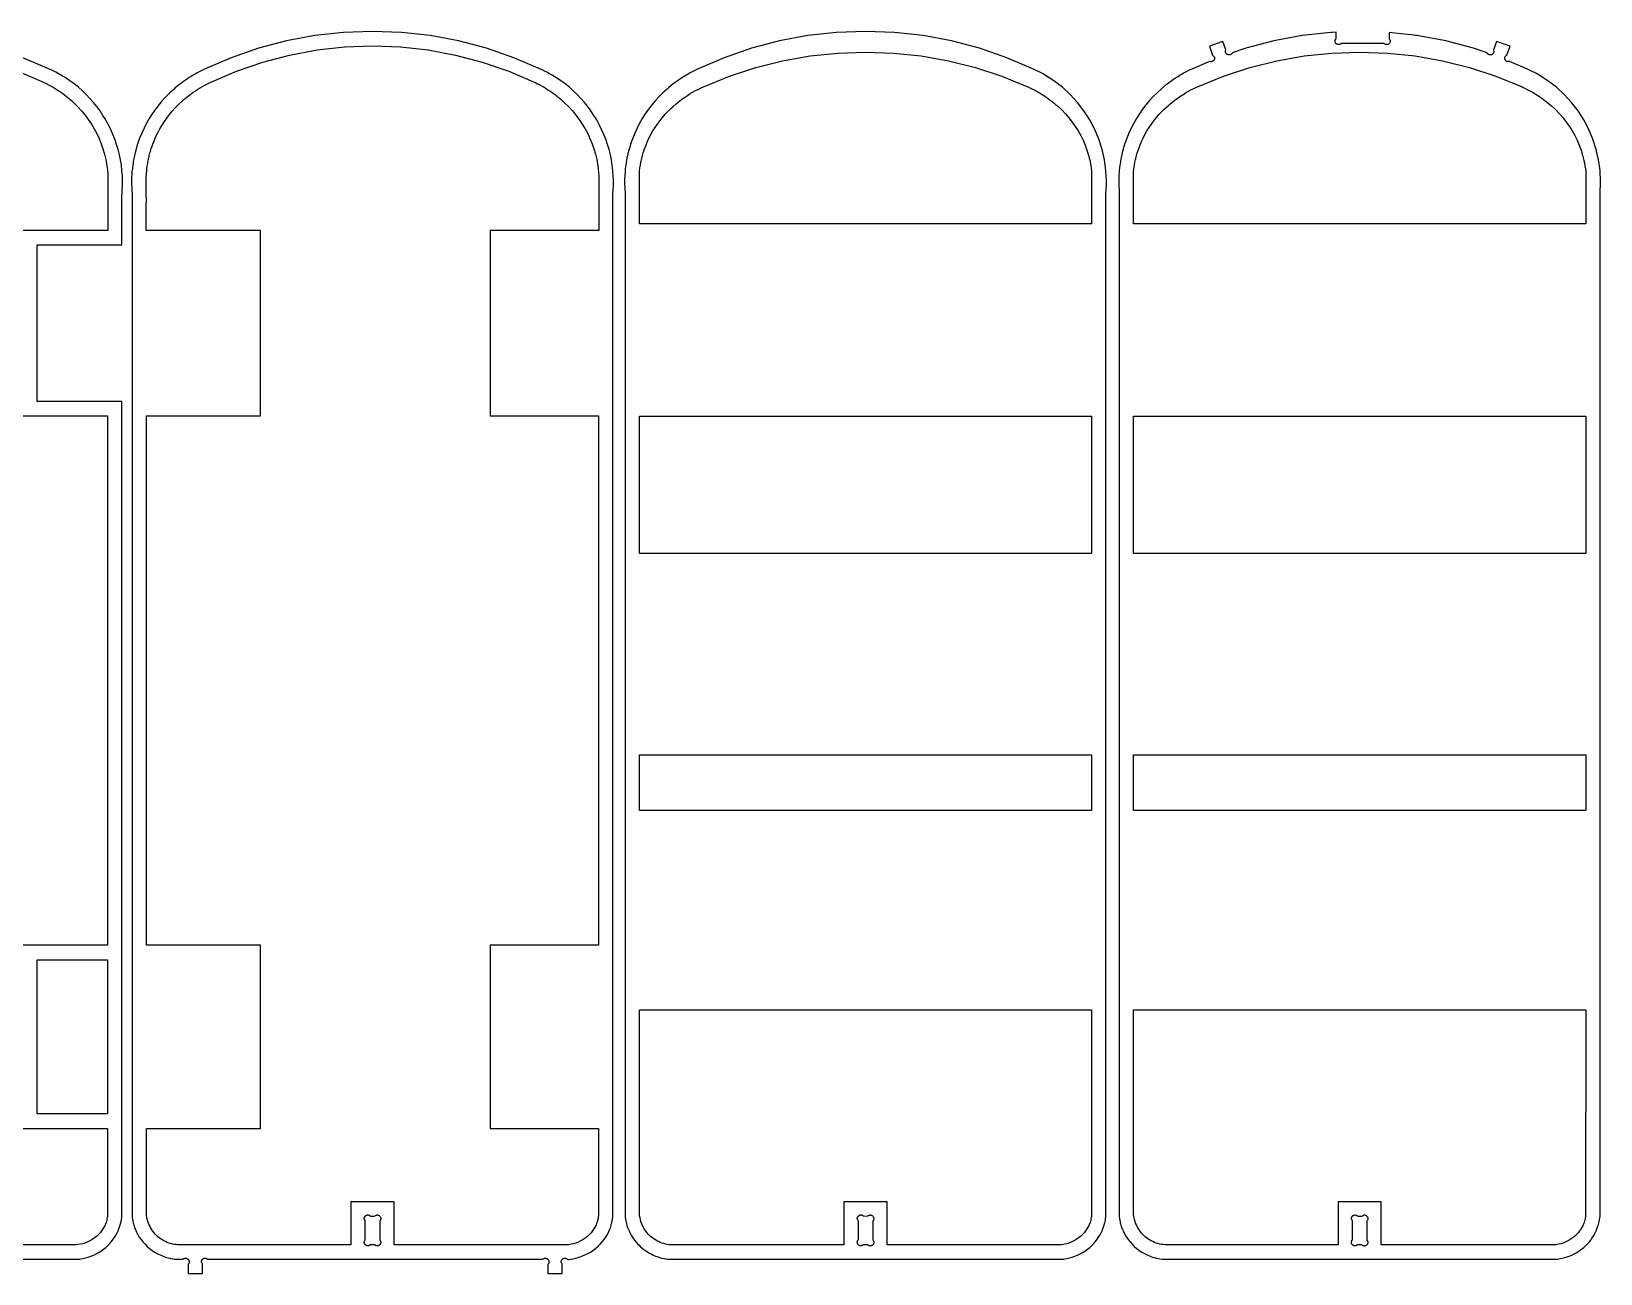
# Model space of a CAD drawing. Extents: x 104.9 to 190.6, y -82.9 to -13.6.
# Drawn here: x 162.87 to 190.06, y -58.49 to -36.96 of the extents above; entities that cross this region are included whole.
import ezdxf

# ---------------------------------------------------------------- set-up
doc = ezdxf.new("R2010")
doc.units = 0
doc.layers.add('SECTIONCUTEDGES', color=18, linetype='CONTINUOUS')

msp = doc.modelspace()

# ---------------------------------------------------------------- linework, layer by layer
at = {"layer": 'SECTIONCUTEDGES'}
for points in [[(165.585, -58.491), (165.834, -58.491), (165.834, -58.328), (165.832, -58.324), (165.826, -58.312), (165.82, -58.302), (165.818, -58.297), (165.817, -58.291), (165.816, -58.285), (165.816, -58.28), (165.816, -58.277), (165.817, -58.271), (165.819, -58.265), (165.821, -58.26), (165.824, -58.255), (165.827, -58.25), (165.831, -58.245), (165.835, -58.241), (165.839, -58.237), (165.844, -58.233), (165.849, -58.23), (165.855, -58.228), (165.86, -58.226), (165.869, -58.224), (165.878, -58.223), (165.884, -58.224), (165.891, -58.224), (165.899, -58.227), (165.904, -58.229), (165.913, -58.234), (165.922, -58.241), (165.922, -58.242), (171.732, -58.241), (171.734, -58.241), (171.754, -58.23), (171.761, -58.226), (171.763, -58.225), (171.769, -58.224), (171.776, -58.223), (171.78, -58.223), (171.785, -58.224), (171.789, -58.225), (171.794, -58.226), (171.798, -58.227), (171.802, -58.229), (171.806, -58.231), (171.81, -58.234), (171.814, -58.236), (171.817, -58.239), (171.821, -58.243), (171.824, -58.246), (171.828, -58.252), (171.83, -58.255), (171.833, -58.262), (171.835, -58.268), (171.837, -58.275), (171.838, -58.278), (171.838, -58.285), (171.838, -58.292), (171.837, -58.298), (171.836, -58.302), (171.834, -58.308), (171.831, -58.314), (171.828, -58.32), (171.826, -58.323), (171.823, -58.327), (171.821, -58.327), (171.82, -58.33), (171.82, -58.491), (172.069, -58.491), (172.069, -58.329), (172.068, -58.327), (172.057, -58.306), (172.054, -58.3), (172.052, -58.294), (172.051, -58.288), (172.051, -58.281), (172.051, -58.277), (172.052, -58.272), (172.054, -58.268), (172.055, -58.264), (172.057, -58.259), (172.059, -58.255), (172.061, -58.251), (172.064, -58.248), (172.067, -58.244), (172.07, -58.241), (172.074, -58.238), (172.08, -58.233), (172.085, -58.23), (172.094, -58.227), (172.103, -58.224), (172.106, -58.224), (172.116, -58.223), (172.125, -58.224), (172.128, -58.225), (172.137, -58.228), (172.145, -58.232), (172.156, -58.239), (172.16, -58.241), (172.168, -58.244), (172.175, -58.244), (172.212, -58.24), (172.249, -58.234), (172.3, -58.223), (172.345, -58.211), (172.38, -58.2), (172.408, -58.19), (172.462, -58.168), (172.51, -58.144), (172.557, -58.118), (172.601, -58.088), (172.644, -58.056), (172.685, -58.021), (172.723, -57.983), (172.759, -57.943), (172.792, -57.901), (172.822, -57.857), (172.85, -57.811), (172.868, -57.777), (172.884, -57.742), (172.893, -57.719), (172.902, -57.696), (172.91, -57.672), (172.918, -57.649), (172.924, -57.625), (172.927, -57.613), (172.936, -57.573), (172.939, -57.552), (172.946, -57.502), (172.947, -57.49), (172.947, -39.77), (172.948, -39.733), (172.949, -39.715), (172.955, -39.622), (172.956, -39.604), (172.956, -39.557), (172.953, -39.464), (172.946, -39.372), (172.935, -39.28), (172.921, -39.188), (172.902, -39.098), (172.879, -39.008), (172.853, -38.919), (172.823, -38.831), (172.789, -38.745), (172.751, -38.66), (172.71, -38.577), (172.665, -38.496), (172.617, -38.417), (172.565, -38.34), (172.51, -38.265), (172.452, -38.193), (172.391, -38.123), (172.327, -38.056), (172.26, -37.992), (172.191, -37.93), (172.118, -37.872), (172.044, -37.817), (171.967, -37.765), (171.938, -37.747), (171.893, -37.72), (171.848, -37.694), (171.8, -37.669), (171.77, -37.653), (171.73, -37.634), (171.691, -37.615), (171.23, -37.417), (170.756, -37.254), (170.271, -37.126), (169.779, -37.034), (169.281, -36.979), (168.78, -36.961), (168.279, -36.979), (167.781, -37.034), (167.288, -37.126), (166.804, -37.254), (166.33, -37.417), (165.869, -37.615), (165.847, -37.625), (165.775, -37.662), (165.74, -37.681), (165.705, -37.7), (165.671, -37.72), (165.637, -37.741), (165.604, -37.762), (165.571, -37.784), (165.538, -37.806), (165.506, -37.829), (165.474, -37.852), (165.442, -37.876), (165.411, -37.901), (165.362, -37.941), (165.34, -37.96), (165.269, -38.024), (165.201, -38.091), (165.137, -38.161), (165.075, -38.234), (165.017, -38.31), (164.963, -38.388), (164.911, -38.469), (164.864, -38.551), (164.82, -38.636), (164.78, -38.723), (164.744, -38.811), (164.708, -38.916), (164.696, -38.952), (164.681, -39.004), (164.666, -39.064), (164.655, -39.109), (164.642, -39.17), (164.634, -39.214), (164.631, -39.236), (164.624, -39.281), (164.618, -39.325), (164.613, -39.37), (164.611, -39.392), (164.608, -39.437), (164.605, -39.495), (164.604, -39.553), (164.604, -39.576), (164.605, -39.627), (164.607, -39.661), (164.61, -39.711), (164.613, -39.762), (164.613, -39.779), (164.613, -57.495), (164.614, -57.503), (164.616, -57.523), (164.619, -57.545), (164.623, -57.566), (164.627, -57.587), (164.631, -57.608), (164.636, -57.628), (164.642, -57.649), (164.648, -57.669), (164.655, -57.689), (164.662, -57.709), (164.67, -57.728), (164.678, -57.748), (164.687, -57.767), (164.698, -57.788), (164.71, -57.811), (164.737, -57.857), (164.768, -57.901), (164.801, -57.943), (164.837, -57.983), (164.875, -58.021), (164.916, -58.056), (164.958, -58.088), (165.003, -58.118), (165.049, -58.144), (165.097, -58.168), (165.15, -58.19), (165.179, -58.2), (165.207, -58.209), (165.239, -58.218), (165.271, -58.226), (165.281, -58.227), (165.318, -58.234), (165.347, -58.238), (165.381, -58.241), (165.423, -58.243), (165.433, -58.243), (165.46, -58.243), (165.487, -58.241), (165.496, -58.239), (165.502, -58.236), (165.513, -58.23), (165.519, -58.227), (165.526, -58.225), (165.532, -58.224), (165.539, -58.223), (165.545, -58.224), (165.551, -58.224), (165.558, -58.226), (165.564, -58.228), (165.57, -58.231), (165.575, -58.234), (165.58, -58.238), (165.585, -58.242), (165.589, -58.247), (165.593, -58.252), (165.596, -58.258), (165.599, -58.264), (165.601, -58.27), (165.602, -58.276), (165.603, -58.283), (165.603, -58.289), (165.602, -58.295), (165.601, -58.302), (165.599, -58.308), (165.596, -58.314), (165.59, -58.324), (165.585, -58.329), (165.585, -58.33)], [(173.758, -58.211), (173.772, -58.215), (173.801, -58.222), (173.83, -58.228), (173.86, -58.233), (173.874, -58.236), (173.904, -58.239), (173.933, -58.242), (180.715, -58.242), (180.759, -58.238), (180.809, -58.23), (180.858, -58.22), (180.906, -58.207), (180.954, -58.191), (181, -58.172), (181.045, -58.15), (181.089, -58.126), (181.131, -58.099), (181.171, -58.069), (181.21, -58.038), (181.247, -58.003), (181.281, -57.967), (181.305, -57.939), (181.328, -57.91), (181.35, -57.879), (181.37, -57.848), (181.389, -57.816), (181.407, -57.783), (181.423, -57.749), (181.437, -57.715), (181.45, -57.68), (181.461, -57.645), (181.471, -57.609), (181.481, -57.563), (181.485, -57.543), (181.49, -57.511), (181.491, -57.497), (181.492, -57.489), (181.492, -39.771), (181.492, -39.753), (181.494, -39.708), (181.499, -39.637), (181.501, -39.584), (181.501, -39.557), (181.491, -39.372), (181.466, -39.188), (181.424, -39.008), (181.368, -38.831), (181.296, -38.66), (181.21, -38.496), (181.11, -38.34), (180.997, -38.193), (180.872, -38.056), (180.736, -37.93), (180.589, -37.817), (180.426, -37.712), (180.401, -37.698), (180.354, -37.673), (180.27, -37.631), (180.236, -37.615), (179.775, -37.417), (179.301, -37.254), (178.816, -37.126), (178.324, -37.034), (177.826, -36.979), (177.325, -36.961), (176.824, -36.979), (176.326, -37.034), (175.833, -37.126), (175.349, -37.254), (174.875, -37.417), (174.399, -37.622), (174.377, -37.633), (174.344, -37.649), (174.32, -37.662), (174.285, -37.681), (174.25, -37.7), (174.216, -37.72), (174.182, -37.741), (174.149, -37.762), (174.116, -37.784), (174.083, -37.806), (174.051, -37.829), (174.019, -37.852), (173.987, -37.876), (173.956, -37.901), (173.911, -37.938), (173.885, -37.96), (173.814, -38.024), (173.746, -38.091), (173.682, -38.161), (173.62, -38.234), (173.562, -38.31), (173.508, -38.388), (173.456, -38.469), (173.409, -38.551), (173.365, -38.636), (173.325, -38.723), (173.289, -38.811), (173.253, -38.916), (173.237, -38.967), (173.222, -39.019), (173.207, -39.079), (173.203, -39.094), (173.19, -39.155), (173.183, -39.192), (173.176, -39.236), (173.169, -39.281), (173.166, -39.303), (173.161, -39.348), (173.156, -39.392), (173.151, -39.46), (173.149, -39.518), (173.149, -39.564), (173.149, -39.618), (173.152, -39.669), (173.155, -39.703), (173.157, -39.737), (173.158, -39.779), (173.158, -57.492), (173.161, -57.519), (173.165, -57.548), (173.169, -57.574), (173.175, -57.6), (173.181, -57.626), (173.188, -57.652), (173.196, -57.678), (173.205, -57.703), (173.215, -57.728), (173.226, -57.752), (173.237, -57.776), (173.249, -57.8), (173.262, -57.823), (173.282, -57.855), (173.303, -57.886), (173.325, -57.916), (173.349, -57.945), (173.373, -57.973), (173.399, -58), (173.427, -58.026), (173.455, -58.05), (173.484, -58.074), (173.515, -58.095), (173.546, -58.116), (173.578, -58.135), (173.591, -58.142), (173.618, -58.156), (173.645, -58.169), (173.673, -58.181), (173.687, -58.187), (173.715, -58.197), (173.729, -58.202)], [(182.329, -58.213), (182.361, -58.221), (182.398, -58.229), (182.427, -58.234), (182.465, -58.239), (182.497, -58.242), (189.278, -58.242), (189.323, -58.238), (189.372, -58.23), (189.421, -58.22), (189.469, -58.207), (189.517, -58.191), (189.563, -58.172), (189.608, -58.15), (189.652, -58.126), (189.694, -58.099), (189.735, -58.069), (189.773, -58.038), (189.81, -58.003), (189.844, -57.967), (189.869, -57.939), (189.892, -57.91), (189.913, -57.879), (189.934, -57.848), (189.952, -57.816), (189.97, -57.783), (189.986, -57.749), (190, -57.715), (190.013, -57.68), (190.025, -57.645), (190.034, -57.609), (190.046, -57.558), (190.051, -57.523), (190.054, -57.503), (190.055, -57.489), (190.055, -39.771), (190.057, -39.726), (190.059, -39.682), (190.061, -39.655), (190.064, -39.602), (190.064, -39.561), (190.055, -39.372), (190.029, -39.188), (189.988, -39.008), (189.931, -38.831), (189.859, -38.66), (189.773, -38.496), (189.673, -38.34), (189.56, -38.193), (189.435, -38.056), (189.299, -37.93), (189.152, -37.817), (188.982, -37.708), (188.954, -37.692), (188.942, -37.686), (188.857, -37.643), (188.798, -37.615), (188.485, -37.481), (188.462, -37.484), (188.455, -37.485), (188.449, -37.484), (188.442, -37.482), (188.439, -37.481), (188.433, -37.478), (188.428, -37.475), (188.423, -37.47), (188.418, -37.466), (188.414, -37.46), (188.411, -37.455), (188.408, -37.449), (188.406, -37.443), (188.405, -37.436), (188.404, -37.43), (188.404, -37.423), (188.404, -37.417), (188.406, -37.411), (188.409, -37.402), (188.412, -37.396), (188.417, -37.388), (188.419, -37.386), (188.428, -37.377), (188.435, -37.373), (188.438, -37.372), (188.439, -37.371), (188.494, -37.218), (188.258, -37.135), (188.207, -37.28), (188.211, -37.302), (188.212, -37.31), (188.212, -37.318), (188.211, -37.325), (188.209, -37.331), (188.207, -37.335), (188.205, -37.339), (188.202, -37.343), (188.199, -37.346), (188.196, -37.35), (188.193, -37.353), (188.189, -37.356), (188.185, -37.358), (188.182, -37.361), (188.177, -37.363), (188.173, -37.365), (188.166, -37.367), (188.159, -37.368), (188.152, -37.368), (188.145, -37.368), (188.138, -37.367), (188.132, -37.365), (188.129, -37.364), (188.122, -37.362), (188.117, -37.358), (188.111, -37.354), (188.106, -37.35), (188.104, -37.347), (188.1, -37.342), (188.098, -37.339), (188.097, -37.335), (188.096, -37.334), (187.864, -37.254), (187.38, -37.126), (186.88, -37.033), (186.854, -37.029), (186.785, -37.02), (186.716, -37.012), (186.606, -37.001), (186.498, -36.99), (186.399, -36.98), (186.399, -37.086), (186.407, -37.101), (186.413, -37.111), (186.415, -37.115), (186.417, -37.123), (186.417, -37.129), (186.416, -37.137), (186.415, -37.144), (186.413, -37.15), (186.41, -37.156), (186.407, -37.162), (186.399, -37.172), (186.396, -37.175), (186.386, -37.181), (186.376, -37.186), (186.367, -37.189), (186.359, -37.19), (186.35, -37.19), (186.345, -37.19), (186.336, -37.188), (186.322, -37.182), (186.314, -37.175), (186.313, -37.174), (186.311, -37.172), (185.565, -37.173), (185.558, -37.18), (185.552, -37.183), (185.546, -37.186), (185.539, -37.188), (185.536, -37.189), (185.53, -37.19), (185.523, -37.19), (185.516, -37.19), (185.513, -37.189), (185.506, -37.188), (185.5, -37.186), (185.497, -37.184), (185.491, -37.181), (185.485, -37.177), (185.48, -37.174), (185.476, -37.169), (185.472, -37.164), (185.468, -37.157), (185.464, -37.149), (185.462, -37.139), (185.461, -37.128), (185.462, -37.118), (185.464, -37.112), (185.473, -37.096), (185.479, -37.085), (185.479, -37.084), (185.479, -36.975), (185.418, -36.977), (185.388, -36.979), (184.89, -37.034), (184.398, -37.126), (183.914, -37.253), (183.68, -37.334), (183.678, -37.336), (183.66, -37.356), (183.653, -37.361), (183.645, -37.365), (183.641, -37.367), (183.637, -37.368), (183.632, -37.368), (183.628, -37.369), (183.623, -37.369), (183.619, -37.368), (183.614, -37.368), (183.61, -37.367), (183.605, -37.365), (183.601, -37.364), (183.597, -37.362), (183.593, -37.36), (183.586, -37.355), (183.581, -37.35), (183.576, -37.345), (183.574, -37.343), (183.571, -37.337), (183.568, -37.331), (183.565, -37.324), (183.564, -37.318), (183.563, -37.311), (183.563, -37.305), (183.563, -37.298), (183.564, -37.291), (183.568, -37.283), (183.569, -37.281), (183.569, -37.279), (183.518, -37.135), (183.283, -37.218), (183.338, -37.372), (183.339, -37.374), (183.357, -37.388), (183.361, -37.393), (183.365, -37.398), (183.368, -37.404), (183.371, -37.41), (183.372, -37.417), (183.373, -37.42), (183.373, -37.427), (183.372, -37.433), (183.371, -37.439), (183.37, -37.446), (183.367, -37.452), (183.364, -37.457), (183.36, -37.463), (183.356, -37.468), (183.351, -37.472), (183.346, -37.476), (183.34, -37.479), (183.332, -37.483), (183.325, -37.485), (183.316, -37.486), (183.309, -37.486), (183.3, -37.485), (183.293, -37.483), (183.29, -37.481), (183.288, -37.481), (182.978, -37.615), (182.959, -37.623), (182.935, -37.635), (182.893, -37.657), (182.848, -37.681), (182.814, -37.7), (182.779, -37.72), (182.746, -37.741), (182.712, -37.762), (182.679, -37.784), (182.646, -37.806), (182.614, -37.829), (182.582, -37.852), (182.55, -37.876), (182.519, -37.901), (182.466, -37.944), (182.453, -37.955), (182.377, -38.024), (182.31, -38.091), (182.245, -38.161), (182.184, -38.234), (182.125, -38.31), (182.071, -38.388), (182.02, -38.469), (181.972, -38.551), (181.928, -38.636), (181.889, -38.723), (181.853, -38.811), (181.813, -38.923), (181.804, -38.952), (181.789, -39.004), (181.774, -39.064), (181.76, -39.124), (181.751, -39.17), (181.743, -39.214), (181.735, -39.259), (181.732, -39.281), (181.726, -39.325), (181.722, -39.37), (181.718, -39.415), (181.716, -39.437), (181.713, -39.495), (181.712, -39.518), (181.712, -39.564), (181.712, -39.601), (181.714, -39.652), (181.718, -39.703), (181.719, -39.72), (181.721, -39.771), (181.722, -57.496), (181.722, -57.506), (181.725, -57.529), (181.728, -57.545), (181.731, -57.566), (181.735, -57.587), (181.74, -57.608), (181.745, -57.628), (181.75, -57.649), (181.757, -57.669), (181.763, -57.689), (181.771, -57.709), (181.778, -57.728), (181.787, -57.748), (181.796, -57.767), (181.811, -57.798), (181.818, -57.811), (181.846, -57.857), (181.876, -57.901), (181.909, -57.943), (181.945, -57.983), (181.983, -58.021), (182.024, -58.056), (182.067, -58.088), (182.111, -58.118), (182.158, -58.144), (182.206, -58.168), (182.257, -58.189), (182.267, -58.193), (182.3, -58.204)], [(165.251, -57.961), (165.221, -57.95), (165.192, -57.937), (165.164, -57.923), (165.137, -57.907), (165.11, -57.89), (165.085, -57.871), (165.06, -57.851), (165.037, -57.829), (165.015, -57.806), (164.994, -57.782), (164.974, -57.757), (164.956, -57.731), (164.939, -57.704), (164.924, -57.676), (164.91, -57.647), (164.898, -57.618), (164.887, -57.588), (164.878, -57.557), (164.871, -57.526), (164.863, -57.477), (164.862, -57.473), (164.862, -55.973), (166.838, -55.973), (166.838, -52.801), (164.862, -52.801), (164.862, -43.623), (166.838, -43.623), (166.838, -40.409), (164.857, -40.409), (164.857, -40.206), (164.859, -39.968), (164.86, -39.895), (164.859, -39.776), (164.856, -39.611), (164.856, -39.56), (164.857, -39.519), (164.859, -39.479), (164.862, -39.438), (164.863, -39.418), (164.867, -39.378), (164.871, -39.337), (164.876, -39.297), (164.879, -39.274), (164.883, -39.25), (164.887, -39.226), (164.891, -39.203), (164.895, -39.179), (164.9, -39.156), (164.906, -39.132), (164.911, -39.109), (164.917, -39.086), (164.923, -39.063), (164.93, -39.04), (164.938, -39.011), (164.944, -38.993), (164.959, -38.949), (164.978, -38.897), (164.994, -38.856), (165.026, -38.783), (165.059, -38.716), (165.094, -38.65), (165.132, -38.586), (165.172, -38.523), (165.215, -38.462), (165.26, -38.403), (165.308, -38.345), (165.359, -38.288), (165.395, -38.251), (165.424, -38.222), (165.474, -38.175), (165.51, -38.143), (165.539, -38.119), (165.568, -38.095), (165.583, -38.083), (165.613, -38.06), (165.643, -38.038), (165.673, -38.016), (165.713, -37.989), (165.753, -37.963), (165.793, -37.938), (165.834, -37.914), (165.876, -37.89), (165.944, -37.856), (165.965, -37.845), (166.42, -37.65), (166.876, -37.493), (167.343, -37.37), (167.818, -37.281), (168.297, -37.228), (168.78, -37.21), (169.262, -37.228), (169.742, -37.281), (170.217, -37.37), (170.683, -37.493), (171.14, -37.65), (171.608, -37.851), (171.639, -37.867), (171.679, -37.888), (171.719, -37.91), (171.753, -37.93), (171.787, -37.95), (171.821, -37.972), (171.854, -37.993), (171.886, -38.016), (171.919, -38.039), (171.951, -38.063), (171.982, -38.087), (172.013, -38.112), (172.043, -38.138), (172.073, -38.164), (172.109, -38.197), (172.18, -38.266), (172.244, -38.337), (172.305, -38.41), (172.362, -38.487), (172.415, -38.566), (172.464, -38.648), (172.509, -38.733), (172.549, -38.819), (172.585, -38.907), (172.617, -38.997), (172.644, -39.089), (172.666, -39.182), (172.674, -39.224), (172.68, -39.255), (172.686, -39.297), (172.692, -39.351), (172.697, -39.408), (172.701, -39.466), (172.703, -39.552), (172.703, -39.641), (172.702, -39.693), (172.703, -40.409), (170.816, -40.409), (170.816, -43.623), (172.698, -43.623), (172.697, -52.801), (170.816, -52.801), (170.816, -55.973), (172.697, -55.973), (172.697, -57.471), (172.691, -57.522), (172.687, -57.542), (172.682, -57.563), (172.676, -57.583), (172.67, -57.603), (172.663, -57.623), (172.655, -57.643), (172.646, -57.662), (172.637, -57.681), (172.627, -57.699), (172.616, -57.717), (172.604, -57.735), (172.592, -57.752), (172.567, -57.784), (172.54, -57.813), (172.511, -57.841), (172.481, -57.867), (172.448, -57.891), (172.414, -57.912), (172.379, -57.931), (172.342, -57.948), (172.305, -57.962), (172.266, -57.974), (172.227, -57.983), (172.182, -57.99), (172.169, -57.991), (172.154, -57.992), (169.154, -57.992), (169.154, -57.244), (168.406, -57.244), (168.406, -57.992), (165.402, -57.992), (165.374, -57.989), (165.343, -57.985), (165.312, -57.979), (165.281, -57.971)], [(173.407, -40.295), (173.408, -39.382), (173.415, -39.326), (173.422, -39.277), (173.431, -39.229), (173.434, -39.212), (173.445, -39.164), (173.458, -39.114), (173.471, -39.068), (173.482, -39.034), (173.496, -38.994), (173.514, -38.945), (173.541, -38.878), (173.571, -38.813), (173.604, -38.75), (173.639, -38.687), (173.677, -38.626), (173.717, -38.566), (173.76, -38.508), (173.805, -38.452), (173.853, -38.397), (173.905, -38.343), (173.95, -38.299), (173.99, -38.261), (174.041, -38.217), (174.084, -38.182), (174.128, -38.148), (174.143, -38.137), (174.188, -38.105), (174.238, -38.072), (174.288, -38.04), (174.328, -38.016), (174.379, -37.987), (174.421, -37.965), (174.475, -37.939), (174.515, -37.92), (174.965, -37.737), (175.421, -37.587), (175.888, -37.47), (176.363, -37.386), (176.842, -37.336), (177.325, -37.319), (177.807, -37.336), (178.287, -37.386), (178.762, -37.47), (179.228, -37.587), (179.685, -37.737), (180.148, -37.926), (180.172, -37.937), (180.209, -37.955), (180.247, -37.975), (180.281, -37.993), (180.315, -38.012), (180.349, -38.032), (180.383, -38.053), (180.416, -38.074), (180.448, -38.096), (180.48, -38.118), (180.496, -38.129), (180.527, -38.152), (180.558, -38.176), (180.588, -38.2), (180.618, -38.225), (180.651, -38.253), (180.725, -38.322), (180.789, -38.389), (180.85, -38.459), (180.907, -38.532), (180.96, -38.607), (181.009, -38.685), (181.054, -38.765), (181.094, -38.847), (181.13, -38.931), (181.162, -39.017), (181.189, -39.104), (181.216, -39.215), (181.225, -39.263), (181.236, -39.328), (181.243, -39.386), (181.243, -40.295)], [(181.971, -40.295), (181.971, -39.385), (181.975, -39.348), (181.98, -39.31), (181.985, -39.277), (181.994, -39.228), (182.005, -39.18), (182.009, -39.164), (182.021, -39.114), (182.035, -39.068), (182.045, -39.034), (182.055, -39.005), (182.064, -38.981), (182.077, -38.944), (182.104, -38.878), (182.134, -38.813), (182.167, -38.75), (182.202, -38.687), (182.24, -38.626), (182.281, -38.566), (182.323, -38.508), (182.369, -38.452), (182.416, -38.397), (182.471, -38.339), (182.502, -38.309), (182.539, -38.274), (182.568, -38.248), (182.597, -38.223), (182.633, -38.193), (182.662, -38.171), (182.706, -38.137), (182.736, -38.116), (182.791, -38.078), (182.821, -38.059), (182.871, -38.028), (182.922, -37.999), (182.963, -37.976), (183.016, -37.949), (183.049, -37.933), (183.077, -37.921), (183.528, -37.737), (183.985, -37.587), (184.451, -37.47), (184.926, -37.386), (185.406, -37.336), (185.888, -37.319), (186.371, -37.336), (186.85, -37.386), (187.325, -37.47), (187.792, -37.587), (188.248, -37.737), (188.706, -37.924), (188.722, -37.931), (188.751, -37.945), (188.792, -37.966), (188.827, -37.984), (188.862, -38.003), (188.896, -38.022), (188.912, -38.032), (188.946, -38.053), (188.979, -38.074), (189.011, -38.096), (189.043, -38.118), (189.075, -38.14), (189.106, -38.164), (189.121, -38.176), (189.151, -38.2), (189.189, -38.231), (189.219, -38.257), (189.288, -38.322), (189.353, -38.389), (189.413, -38.459), (189.47, -38.532), (189.523, -38.607), (189.572, -38.685), (189.617, -38.765), (189.658, -38.847), (189.694, -38.931), (189.725, -39.017), (189.752, -39.104), (189.775, -39.198), (189.784, -39.239), (189.793, -39.291), (189.796, -39.309), (189.806, -39.385), (189.806, -40.296)], [(173.406, -46.009), (173.406, -43.631), (181.243, -43.631), (181.243, -46.009)], [(181.971, -46.009), (181.971, -43.631), (189.806, -43.632), (189.806, -46.009)], [(173.407, -50.467), (173.407, -49.497), (181.243, -49.497), (181.243, -50.467)], [(181.971, -50.467), (181.971, -49.497), (189.806, -49.497), (189.806, -50.467)], [(162.965, -55.724), (162.965, -53.05), (164.189, -53.05), (164.189, -55.724)], [(173.826, -57.971), (173.796, -57.961), (173.766, -57.95), (173.737, -57.937), (173.709, -57.923), (173.682, -57.907), (173.655, -57.89), (173.63, -57.871), (173.605, -57.851), (173.582, -57.829), (173.56, -57.806), (173.539, -57.782), (173.519, -57.757), (173.501, -57.731), (173.484, -57.704), (173.469, -57.676), (173.455, -57.647), (173.443, -57.618), (173.432, -57.588), (173.423, -57.557), (173.416, -57.526), (173.409, -57.488), (173.408, -57.478), (173.407, -57.471), (173.407, -53.918), (181.242, -53.918), (181.242, -57.474), (181.239, -57.502), (181.236, -57.519), (181.232, -57.542), (181.227, -57.563), (181.221, -57.583), (181.215, -57.603), (181.208, -57.623), (181.2, -57.643), (181.191, -57.662), (181.182, -57.681), (181.172, -57.699), (181.161, -57.717), (181.149, -57.735), (181.137, -57.752), (181.112, -57.784), (181.085, -57.813), (181.056, -57.841), (181.026, -57.867), (180.993, -57.891), (180.959, -57.912), (180.924, -57.931), (180.887, -57.948), (180.85, -57.962), (180.811, -57.974), (180.772, -57.983), (180.727, -57.99), (180.706, -57.992), (180.699, -57.992), (177.699, -57.992), (177.699, -57.244), (176.951, -57.244), (176.951, -57.992), (173.945, -57.992), (173.921, -57.99), (173.888, -57.985), (173.857, -57.979)], [(182.389, -57.971), (182.359, -57.961), (182.33, -57.95), (182.301, -57.937), (182.272, -57.923), (182.245, -57.907), (182.219, -57.89), (182.193, -57.871), (182.169, -57.851), (182.145, -57.829), (182.123, -57.806), (182.102, -57.782), (182.082, -57.757), (182.064, -57.731), (182.047, -57.704), (182.032, -57.676), (182.018, -57.647), (182.006, -57.618), (181.995, -57.588), (181.986, -57.557), (181.979, -57.526), (181.973, -57.495), (181.971, -57.477), (181.971, -57.472), (181.971, -53.918), (189.806, -53.918), (189.805, -57.471), (189.804, -57.484), (189.801, -57.51), (189.799, -57.522), (189.795, -57.542), (189.79, -57.563), (189.785, -57.583), (189.778, -57.603), (189.771, -57.623), (189.763, -57.643), (189.754, -57.662), (189.745, -57.681), (189.735, -57.699), (189.724, -57.717), (189.713, -57.735), (189.7, -57.752), (189.675, -57.784), (189.648, -57.813), (189.62, -57.841), (189.589, -57.867), (189.556, -57.891), (189.522, -57.912), (189.487, -57.931), (189.45, -57.948), (189.413, -57.962), (189.374, -57.974), (189.335, -57.983), (189.288, -57.99), (189.267, -57.992), (189.263, -57.992), (186.262, -57.992), (186.262, -57.244), (185.514, -57.244), (185.514, -57.992), (182.51, -57.992), (182.482, -57.989), (182.451, -57.985), (182.42, -57.979)], [(168.681, -58.008), (168.675, -58.006), (168.67, -58.003), (168.666, -58), (168.661, -57.997), (168.657, -57.994), (168.653, -57.99), (168.65, -57.985), (168.646, -57.981), (168.644, -57.976), (168.642, -57.971), (168.64, -57.966), (168.638, -57.961), (168.638, -57.955), (168.637, -57.947), (168.638, -57.939), (168.64, -57.931), (168.641, -57.927), (168.644, -57.919), (168.648, -57.912), (168.652, -57.908), (168.655, -57.905), (168.655, -57.904), (168.655, -57.581), (168.651, -57.573), (168.641, -57.554), (168.64, -57.552), (168.638, -57.546), (168.637, -57.54), (168.637, -57.535), (168.637, -57.529), (168.638, -57.524), (168.639, -57.52), (168.641, -57.515), (168.643, -57.511), (168.645, -57.507), (168.647, -57.503), (168.65, -57.499), (168.653, -57.496), (168.656, -57.493), (168.659, -57.489), (168.666, -57.485), (168.672, -57.481), (168.678, -57.479), (168.685, -57.477), (168.692, -57.475), (168.698, -57.475), (168.705, -57.475), (168.712, -57.476), (168.715, -57.477), (168.722, -57.479), (168.728, -57.482), (168.733, -57.485), (168.736, -57.487), (168.743, -57.493), (168.743, -57.493), (168.818, -57.493), (168.82, -57.492), (168.844, -57.479), (168.85, -57.476), (168.854, -57.476), (168.86, -57.475), (168.865, -57.475), (168.869, -57.475), (168.874, -57.476), (168.878, -57.478), (168.883, -57.479), (168.887, -57.481), (168.891, -57.483), (168.895, -57.485), (168.898, -57.488), (168.902, -57.491), (168.905, -57.494), (168.908, -57.498), (168.913, -57.504), (168.916, -57.51), (168.919, -57.516), (168.92, -57.52), (168.922, -57.526), (168.923, -57.533), (168.923, -57.54), (168.922, -57.547), (168.921, -57.553), (168.919, -57.56), (168.916, -57.566), (168.915, -57.569), (168.911, -57.574), (168.905, -57.58), (168.905, -57.581), (168.905, -57.906), (168.919, -57.931), (168.92, -57.933), (168.922, -57.939), (168.923, -57.946), (168.923, -57.952), (168.922, -57.957), (168.921, -57.961), (168.92, -57.966), (168.919, -57.97), (168.917, -57.974), (168.915, -57.978), (168.912, -57.982), (168.91, -57.986), (168.907, -57.99), (168.904, -57.993), (168.9, -57.996), (168.897, -57.999), (168.891, -58.002), (168.885, -58.005), (168.878, -58.008), (168.871, -58.009), (168.865, -58.01), (168.858, -58.01), (168.851, -58.01), (168.844, -58.009), (168.841, -58.008), (168.835, -58.005), (168.829, -58.002), (168.823, -57.998), (168.82, -57.996), (168.818, -57.993), (168.816, -57.992), (168.742, -57.992), (168.738, -57.994), (168.715, -58.007), (168.71, -58.009), (168.707, -58.01), (168.702, -58.01), (168.692, -58.01)], [(177.227, -58.008), (177.217, -58.004), (177.21, -58), (177.205, -57.997), (177.201, -57.993), (177.197, -57.989), (177.194, -57.984), (177.191, -57.98), (177.188, -57.975), (177.186, -57.969), (177.184, -57.964), (177.183, -57.958), (177.182, -57.953), (177.182, -57.947), (177.182, -57.941), (177.184, -57.933), (177.187, -57.924), (177.188, -57.921), (177.192, -57.913), (177.2, -57.904), (177.2, -57.58), (177.199, -57.578), (177.186, -57.554), (177.183, -57.548), (177.182, -57.542), (177.182, -57.535), (177.182, -57.529), (177.183, -57.524), (177.184, -57.52), (177.186, -57.515), (177.188, -57.511), (177.19, -57.507), (177.192, -57.503), (177.195, -57.499), (177.198, -57.496), (177.201, -57.493), (177.205, -57.489), (177.208, -57.487), (177.214, -57.483), (177.22, -57.48), (177.227, -57.478), (177.233, -57.476), (177.24, -57.475), (177.247, -57.475), (177.254, -57.476), (177.257, -57.476), (177.263, -57.478), (177.27, -57.48), (177.276, -57.483), (177.281, -57.487), (177.285, -57.49), (177.286, -57.492), (177.287, -57.493), (177.288, -57.493), (177.365, -57.492), (177.389, -57.479), (177.391, -57.478), (177.397, -57.476), (177.403, -57.475), (177.41, -57.475), (177.414, -57.475), (177.419, -57.476), (177.423, -57.478), (177.428, -57.479), (177.432, -57.481), (177.436, -57.483), (177.44, -57.485), (177.444, -57.488), (177.447, -57.491), (177.45, -57.494), (177.453, -57.498), (177.458, -57.504), (177.461, -57.51), (177.464, -57.516), (177.465, -57.52), (177.467, -57.526), (177.468, -57.533), (177.468, -57.537), (177.468, -57.543), (177.467, -57.55), (177.465, -57.557), (177.463, -57.563), (177.46, -57.569), (177.456, -57.574), (177.452, -57.579), (177.451, -57.58), (177.45, -57.581), (177.45, -57.906), (177.464, -57.931), (177.465, -57.933), (177.467, -57.939), (177.468, -57.946), (177.468, -57.952), (177.467, -57.957), (177.467, -57.961), (177.465, -57.966), (177.464, -57.97), (177.462, -57.974), (177.46, -57.978), (177.457, -57.982), (177.455, -57.986), (177.452, -57.99), (177.449, -57.993), (177.445, -57.996), (177.439, -58.001), (177.436, -58.002), (177.43, -58.005), (177.423, -58.008), (177.416, -58.009), (177.413, -58.01), (177.406, -58.011), (177.399, -58.01), (177.393, -58.009), (177.386, -58.008), (177.38, -58.005), (177.374, -58.002), (177.369, -57.998), (177.363, -57.993), (177.361, -57.992), (177.288, -57.992), (177.286, -57.993), (177.265, -58.005), (177.259, -58.008), (177.255, -58.009), (177.249, -58.01), (177.242, -58.011), (177.232, -58.009)], [(185.792, -58.008), (185.786, -58.006), (185.78, -58.004), (185.774, -58.001), (185.769, -57.997), (185.765, -57.994), (185.762, -57.99), (185.759, -57.987), (185.756, -57.983), (185.753, -57.979), (185.751, -57.974), (185.749, -57.97), (185.748, -57.966), (185.746, -57.961), (185.746, -57.956), (185.745, -57.952), (185.745, -57.943), (185.746, -57.936), (185.747, -57.933), (185.749, -57.926), (185.752, -57.92), (185.755, -57.914), (185.759, -57.909), (185.762, -57.906), (185.763, -57.904), (185.763, -57.58), (185.756, -57.565), (185.75, -57.554), (185.748, -57.548), (185.746, -57.543), (185.745, -57.537), (185.745, -57.534), (185.746, -57.528), (185.747, -57.523), (185.748, -57.517), (185.751, -57.512), (185.753, -57.506), (185.756, -57.501), (185.76, -57.497), (185.764, -57.492), (185.769, -57.489), (185.774, -57.485), (185.779, -57.482), (185.784, -57.48), (185.79, -57.478), (185.798, -57.476), (185.808, -57.475), (185.811, -57.475), (185.82, -57.476), (185.829, -57.479), (185.832, -57.48), (185.841, -57.485), (185.848, -57.49), (185.85, -57.492), (185.852, -57.493), (185.926, -57.493), (185.936, -57.489), (185.952, -57.48), (185.958, -57.478), (185.963, -57.476), (185.969, -57.475), (185.975, -57.475), (185.981, -57.476), (185.989, -57.478), (185.994, -57.48), (186, -57.483), (186.005, -57.486), (186.009, -57.49), (186.014, -57.494), (186.018, -57.499), (186.021, -57.503), (186.024, -57.509), (186.026, -57.514), (186.028, -57.52), (186.03, -57.528), (186.031, -57.534), (186.031, -57.544), (186.029, -57.553), (186.026, -57.562), (186.021, -57.573), (186.016, -57.578), (186.014, -57.58), (186.013, -57.582), (186.013, -57.906), (186.015, -57.909), (186.027, -57.931), (186.03, -57.937), (186.031, -57.944), (186.031, -57.95), (186.031, -57.957), (186.03, -57.961), (186.029, -57.966), (186.027, -57.97), (186.025, -57.974), (186.023, -57.978), (186.021, -57.982), (186.018, -57.986), (186.015, -57.99), (186.012, -57.993), (186.008, -57.996), (186.002, -58.001), (185.996, -58.004), (185.99, -58.007), (185.983, -58.009), (185.976, -58.01), (185.969, -58.011), (185.963, -58.01), (185.956, -58.009), (185.95, -58.008), (185.946, -58.007), (185.94, -58.004), (185.934, -58), (185.926, -57.993), (185.924, -57.992), (185.852, -57.992), (185.849, -57.993), (185.823, -58.007), (185.817, -58.009), (185.809, -58.01), (185.805, -58.01), (185.798, -58.01)]]:
    msp.add_lwpolyline(points, close=True, dxfattribs=at)
for points in [[(156.878, -58.241), (163.661, -58.242), (163.706, -58.238), (163.756, -58.23), (163.805, -58.22), (163.853, -58.207), (163.9, -58.191), (163.947, -58.172), (163.992, -58.15), (164.035, -58.126), (164.078, -58.099), (164.118, -58.069), (164.157, -58.038), (164.193, -58.003), (164.228, -57.967), (164.252, -57.939), (164.275, -57.91), (164.297, -57.879), (164.317, -57.848), (164.336, -57.816), (164.353, -57.783), (164.369, -57.749), (164.384, -57.715), (164.397, -57.68), (164.408, -57.645), (164.418, -57.609), (164.43, -57.553), (164.436, -57.518), (164.438, -57.501), (164.438, -57.489), (164.438, -43.373), (162.965, -43.373), (162.965, -40.658), (164.438, -40.658), (164.438, -40.438), (164.435, -40.146), (164.435, -39.999), (164.436, -39.962), (164.438, -39.816), (164.439, -39.762), (164.442, -39.7), (164.446, -39.629), (164.448, -39.575), (164.448, -39.56), (164.445, -39.464), (164.438, -39.372), (164.427, -39.28), (164.412, -39.188), (164.394, -39.098), (164.371, -39.008), (164.345, -38.919), (164.314, -38.831), (164.28, -38.745), (164.243, -38.66), (164.201, -38.577), (164.157, -38.496), (164.108, -38.417), (164.057, -38.34), (164.002, -38.265), (163.944, -38.193), (163.883, -38.123), (163.819, -38.056), (163.752, -37.992), (163.682, -37.93), (163.61, -37.872), (163.535, -37.817), (163.452, -37.761), (163.409, -37.735), (163.374, -37.713), (163.34, -37.694), (163.292, -37.669), (163.222, -37.634), (163.184, -37.615), (162.721, -37.417)], [(162.631, -37.65), (163.09, -37.847), (163.125, -37.864), (163.176, -37.891), (163.211, -37.91), (163.245, -37.93), (163.279, -37.95), (163.312, -37.972), (163.345, -37.993), (163.378, -38.016), (163.41, -38.039), (163.442, -38.063), (163.474, -38.087), (163.504, -38.112), (163.535, -38.138), (163.569, -38.167), (163.604, -38.199), (163.672, -38.266), (163.736, -38.337), (163.797, -38.41), (163.854, -38.487), (163.907, -38.566), (163.956, -38.648), (164.001, -38.733), (164.041, -38.819), (164.077, -38.907), (164.108, -38.997), (164.135, -39.089), (164.157, -39.182), (164.164, -39.213), (164.172, -39.255), (164.178, -39.297), (164.181, -39.322), (164.185, -39.365), (164.19, -39.423), (164.191, -39.437), (164.194, -39.521), (164.195, -39.604), (164.192, -39.809), (164.192, -39.925), (164.195, -40.368), (164.195, -40.409), (162.307, -40.409)], [(162.307, -43.623), (164.189, -43.623), (164.189, -52.801), (162.307, -52.801)], [(162.307, -55.973), (164.189, -55.973), (164.189, -57.474), (164.186, -57.502), (164.183, -57.516), (164.178, -57.542), (164.174, -57.563), (164.168, -57.583), (164.162, -57.603), (164.154, -57.623), (164.147, -57.643), (164.138, -57.662), (164.128, -57.681), (164.118, -57.699), (164.108, -57.717), (164.096, -57.735), (164.084, -57.752), (164.059, -57.784), (164.032, -57.813), (164.003, -57.841), (163.972, -57.867), (163.94, -57.891), (163.906, -57.912), (163.87, -57.931), (163.834, -57.948), (163.796, -57.962), (163.758, -57.974), (163.719, -57.983), (163.677, -57.989), (163.65, -57.992), (160.646, -57.992)]]:
    msp.add_lwpolyline(points, dxfattribs=at)

doc.saveas('drawing.dxf')
